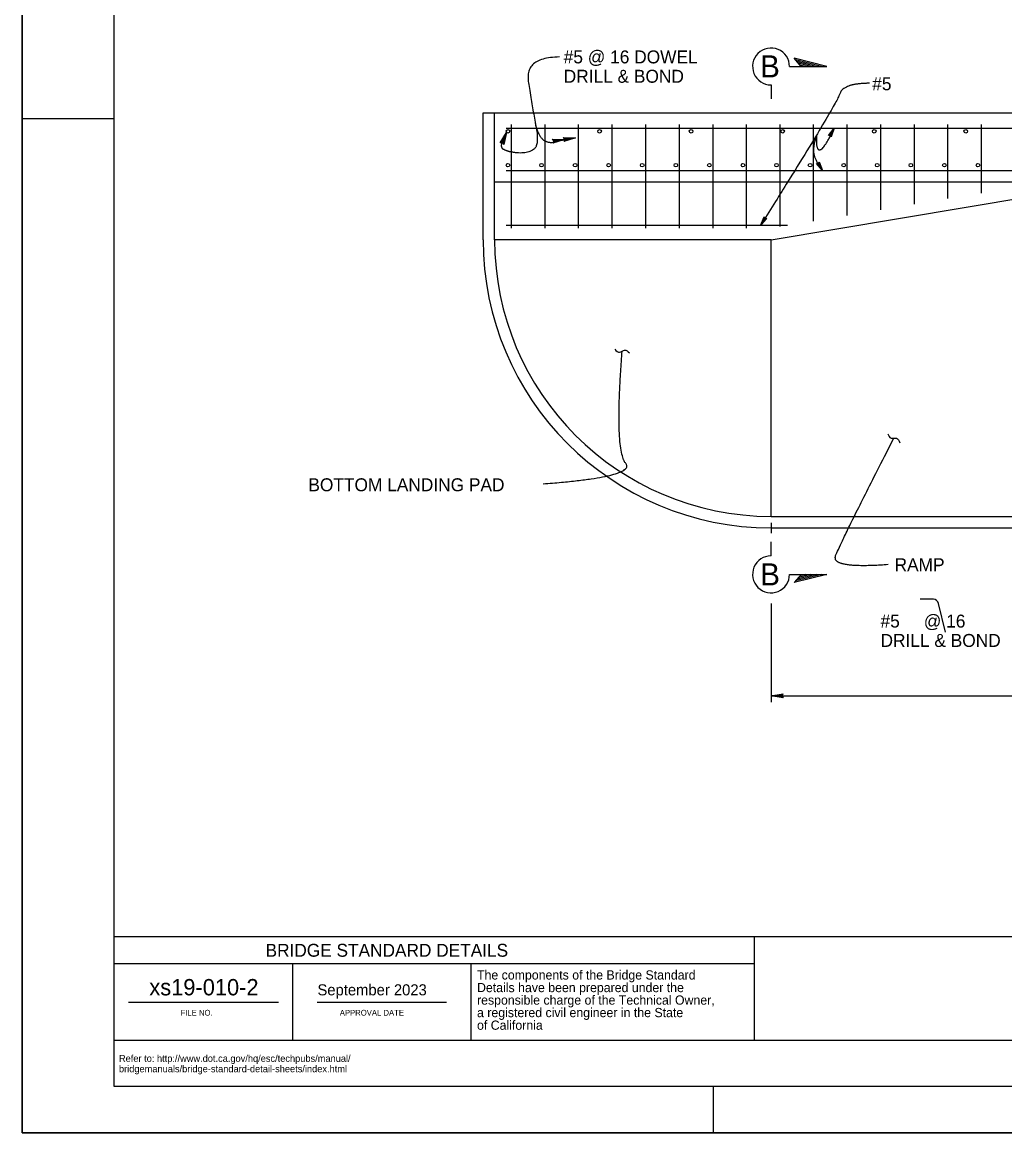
# Model space of a CAD drawing. Extents: x 0 to 2.83, y 0 to 1.83.
# Drawn here: x 0 to 0.889, y 0 to 1.004 of the extents above; entities that cross this region are included whole.
import ezdxf

# ---------------------------------------------------------------- set-up
doc = ezdxf.new("R2010")
doc.units = 0
for name, color, linetype in [('str_Border-Plot-Shape-A', 7, 'Continuous'), ('str_Border-Text-A', 7, 'Continuous'), ('str_Border-Title-Block-A', 7, 'Continuous'), ('str_Concrete-A', 7, 'Continuous'), ('str_Dimensions-A', 7, 'Continuous'), ('str_Reinforcement-B', 7, 'Continuous'), ('str_Text-A', 7, 'Continuous')]:
    doc.layers.add(name, color=color, linetype=linetype)

msp = doc.modelspace()

# ---------------------------------------------------------------- linework, layer by layer
at = {"layer": 'str_Border-Plot-Shape-A'}
msp.add_lwpolyline([(0, 0), (2.8333, 0), (2.8333, 1.8333), (0, 1.8333)], close=True, dxfattribs=at)
at = {"layer": 'str_Border-Title-Block-A'}
for p, q in [((0, 0), (0, 1.8333)), ((0.0833, 0.0417), (0.0833, 1.7917)), ((0, 0.9167), (0.0833, 0.9167)), ((2.7917, 0.1771), (0.0833, 0.1771)), ((0.6618, 0.1771), (0.6618, 0.0833)), ((0.6618, 0.1527), (0.0833, 0.1527)), ((0.2446, 0.0833), (0.2446, 0.1527)), ((0.4058, 0.1527), (0.4058, 0.0833)), ((0.0962, 0.118), (0.2317, 0.118)), ((0.2666, 0.118), (0.3838, 0.118)), ((2.7917, 0.0833), (0.0833, 0.0833)), ((2.7917, 0.0417), (0.0833, 0.0417)), ((0.625, 0.0417), (0.625, 0)), ((2.8333, 0), (0, 0))]:
    msp.add_line(p, q, dxfattribs=at)
at = {"layer": 'str_Concrete-A'}
for p, q in [((0.4168, 0.9217), (1.3647, 0.9217)), ((0.4168, 0.8071), (0.4168, 0.9217)), ((0.4272, 0.8071), (0.4272, 0.9217)), ((1.3647, 0.8592), (0.4272, 0.8592)), ((0.6772, 0.8071), (0.9897, 0.8592)), ((0.6772, 0.8071), (0.4272, 0.8071)), ((0.6772, 0.5571), (0.6772, 0.8071)), ((0.6772, 0.5571), (1.3647, 0.5571)), ((0.6772, 0.5467), (1.3647, 0.5467))]:
    msp.add_line(p, q, dxfattribs=at)
for radius in [0.2604, 0.25]:
    msp.add_arc((0.6772, 0.8071), radius, 180, 270, dxfattribs=at)
at = {"layer": 'str_Dimensions-A'}
for p, q in [((0.6772, 0.5513), (0.6772, 0.5418)), ((0.6772, 0.4782), (0.6772, 0.3891)), ((0.6772, 0.3949), (0.6882, 0.3967)), ((0.6772, 0.3949), (0.6879, 0.3963)), ((0.6876, 0.3958), (0.6772, 0.3949)), ((0.6874, 0.3954), (0.6772, 0.3949)), ((0.6772, 0.3949), (1.3647, 0.3949)), ((0.6871, 0.3949), (0.6772, 0.3949)), ((0.6882, 0.3931), (0.6772, 0.3949)), ((0.6772, 0.3949), (0.6876, 0.394)), ((0.6879, 0.3935), (0.6772, 0.3949)), ((0.6772, 0.3949), (0.6874, 0.3945)), ((0.6871, 0.3949), (0.6876, 0.3958)), ((0.6876, 0.394), (0.6871, 0.3949)), ((0.6876, 0.3958), (0.6882, 0.3967)), ((0.6876, 0.394), (0.6882, 0.3931))]:
    msp.add_line(p, q, dxfattribs=at)
at = {"layer": 'str_Reinforcement-B'}
for p, q in [((0.4376, 0.908), (1.3543, 0.908)), ((0.4422, 0.9113), (0.4422, 0.8175)), ((0.4726, 0.9113), (0.4726, 0.8175)), ((0.5029, 0.9113), (0.5029, 0.8175)), ((0.5333, 0.9113), (0.5333, 0.8175)), ((0.5636, 0.9113), (0.5636, 0.8175)), ((0.594, 0.9113), (0.594, 0.8175)), ((0.6244, 0.9113), (0.6244, 0.8175)), ((0.6547, 0.9113), (0.6547, 0.8175)), ((0.6851, 0.9113), (0.6851, 0.819)), ((0.7154, 0.9113), (0.7154, 0.824)), ((0.7458, 0.9113), (0.7458, 0.8291)), ((0.7762, 0.9113), (0.7762, 0.8342)), ((0.8065, 0.9113), (0.8065, 0.8392)), ((0.8369, 0.9113), (0.8369, 0.8443)), ((0.8672, 0.9113), (0.8672, 0.8493)), ((0.4376, 0.8696), (1.3543, 0.8696)), ((0.692, 0.8201), (0.4376, 0.8201))]:
    msp.add_line(p, q, dxfattribs=at)
for centre in [(0.4393, 0.9051), (0.5221, 0.9051), (0.6049, 0.9051), (0.6877, 0.9051), (0.7705, 0.9051), (0.8533, 0.9051), (0.4393, 0.8745), (0.4696, 0.8745), (0.5, 0.8745), (0.5303, 0.8745), (0.5607, 0.8745), (0.5911, 0.8745), (0.6214, 0.8745), (0.6518, 0.8745), (0.6821, 0.8745), (0.7125, 0.8745), (0.7429, 0.8745), (0.7732, 0.8745), (0.8036, 0.8745), (0.8339, 0.8745), (0.8643, 0.8745)]:
    msp.add_circle(centre, 0.00163, dxfattribs=at)
at = {"layer": 'str_Text-A'}
for p, q in [((0.6939, 0.9637), (0.7276, 0.9637)), ((0.7276, 0.9637), (0.6982, 0.9712)), ((0.7043, 0.9637), (0.6982, 0.9712)), ((0.7228, 0.9637), (0.6994, 0.9697)), ((0.718, 0.9637), (0.7007, 0.9681)), ((0.7131, 0.9637), (0.702, 0.9666)), ((0.7083, 0.9637), (0.7032, 0.965)), ((0.6772, 0.9471), (0.6772, 0.9344)), ((0.4322, 0.8946), (0.4381, 0.9039)), ((0.4327, 0.8946), (0.4381, 0.9039)), ((0.4381, 0.9039), (0.4333, 0.8947)), ((0.4381, 0.9039), (0.4338, 0.8948)), ((0.4343, 0.8949), (0.4381, 0.9039)), ((0.4346, 0.8945), (0.4381, 0.9039)), ((0.435, 0.894), (0.4381, 0.9039)), ((0.4381, 0.9039), (0.4353, 0.8936)), ((0.4381, 0.9039), (0.4356, 0.8932)), ((0.7292, 0.9014), (0.7342, 0.908)), ((0.7296, 0.9014), (0.7342, 0.908)), ((0.7342, 0.908), (0.73, 0.9014)), ((0.7342, 0.908), (0.7304, 0.9015)), ((0.7308, 0.9015), (0.7342, 0.908)), ((0.731, 0.9012), (0.7342, 0.908)), ((0.7313, 0.9008), (0.7342, 0.908)), ((0.7342, 0.908), (0.7315, 0.9005)), ((0.7342, 0.908), (0.7317, 0.9001)), ((0.4333, 0.8947), (0.4322, 0.8946)), ((0.4333, 0.8947), (0.4343, 0.8949)), ((0.4343, 0.8949), (0.435, 0.894)), ((0.435, 0.894), (0.4356, 0.8932)), ((0.4801, 0.8971), (0.4794, 0.8979)), ((0.4794, 0.8979), (0.4905, 0.8978)), ((0.4797, 0.8975), (0.4905, 0.8978)), ((0.4905, 0.8978), (0.4799, 0.8943)), ((0.4804, 0.8953), (0.4799, 0.8943)), ((0.4905, 0.8978), (0.4801, 0.8971)), ((0.4801, 0.8971), (0.4808, 0.8963)), ((0.4905, 0.8978), (0.4802, 0.8948)), ((0.4804, 0.8953), (0.4905, 0.8978)), ((0.4905, 0.8978), (0.4804, 0.8967)), ((0.4808, 0.8963), (0.4804, 0.8953)), ((0.4806, 0.8958), (0.4905, 0.8978)), ((0.4808, 0.8963), (0.4905, 0.8978)), ((0.49, 0.8986), (0.4893, 0.8994)), ((0.4893, 0.8994), (0.5004, 0.8993)), ((0.4896, 0.899), (0.5004, 0.8993)), ((0.5004, 0.8993), (0.4898, 0.8958)), ((0.4903, 0.8968), (0.4898, 0.8958)), ((0.5004, 0.8993), (0.49, 0.8986)), ((0.49, 0.8986), (0.4907, 0.8978)), ((0.5004, 0.8993), (0.4901, 0.8963)), ((0.4903, 0.8968), (0.5004, 0.8993)), ((0.5004, 0.8993), (0.4903, 0.8982)), ((0.4907, 0.8978), (0.4903, 0.8968)), ((0.4905, 0.8973), (0.5004, 0.8993)), ((0.4907, 0.8978), (0.5004, 0.8993)), ((0.73, 0.9014), (0.7292, 0.9014)), ((0.73, 0.9014), (0.7308, 0.9015)), ((0.7308, 0.9015), (0.7313, 0.9008)), ((0.7313, 0.9008), (0.7317, 0.9001)), ((0.7191, 0.876), (0.7183, 0.876)), ((0.7236, 0.8696), (0.7183, 0.876)), ((0.7236, 0.8696), (0.7187, 0.876)), ((0.7191, 0.876), (0.7236, 0.8696)), ((0.7199, 0.876), (0.7191, 0.876)), ((0.7195, 0.876), (0.7236, 0.8696)), ((0.7203, 0.8767), (0.7199, 0.876)), ((0.7199, 0.876), (0.7236, 0.8696)), ((0.7236, 0.8696), (0.7201, 0.8763)), ((0.7203, 0.8767), (0.7206, 0.8774)), ((0.7236, 0.8696), (0.7203, 0.8767)), ((0.7204, 0.8771), (0.7236, 0.8696)), ((0.7206, 0.8774), (0.7236, 0.8696)), ((0.6677, 0.8201), (0.671, 0.8278)), ((0.6677, 0.8201), (0.6711, 0.8274)), ((0.6713, 0.8271), (0.6677, 0.8201)), ((0.6715, 0.8267), (0.6677, 0.8201)), ((0.6717, 0.8264), (0.6677, 0.8201)), ((0.6733, 0.8263), (0.6677, 0.8201)), ((0.6677, 0.8201), (0.6725, 0.8263)), ((0.6729, 0.8263), (0.6677, 0.8201)), ((0.6677, 0.8201), (0.6721, 0.8263)), ((0.6713, 0.8271), (0.671, 0.8278)), ((0.6717, 0.8264), (0.6713, 0.8271)), ((0.6725, 0.8263), (0.6717, 0.8264)), ((0.6725, 0.8263), (0.6733, 0.8263)), ((0.6772, 0.5213), (0.6772, 0.534)), ((0.6939, 0.5047), (0.7276, 0.5047)), ((0.7276, 0.5047), (0.6982, 0.4972)), ((0.7043, 0.5047), (0.6982, 0.4972)), ((0.7228, 0.5047), (0.6994, 0.4987)), ((0.718, 0.5047), (0.7007, 0.5003)), ((0.7131, 0.5047), (0.702, 0.5018)), ((0.7083, 0.5047), (0.7032, 0.5034)), ((0.824, 0.4822), (0.8121, 0.4824)), ((0.8351, 0.4525), (0.8286, 0.4785))]:
    msp.add_line(p, q, dxfattribs=at)
for centre, radius, start, end in [((0.6772, 0.9637), 0.0167, 0, 270.0005), ((0.6772, 0.5047), 0.0167, 89.9995, 360), ((0.8239, 0.4773), 0.00488, 13.9692, 88.8537)]:
    msp.add_arc(centre, radius, start, end, dxfattribs=at)
for points, degree in [([(0.4858, 0.9723), (0.4546, 0.9718), (0.4607, 0.9295), (0.4681, 0.8921), (0.4564, 0.8849), (0.4394, 0.8863), (0.4308, 0.8914), (0.4381, 0.9039)], 2), ([(0.7663, 0.9485), (0.7423, 0.9485), (0.7363, 0.9292), (0.6677, 0.8201)], 2), ([(0.4638, 0.9129), (0.4664, 0.901), (0.4763, 0.8937), (0.4905, 0.898), (0.5004, 0.8993)], 2), ([(0.7185, 0.9019), (0.7173, 0.8876), (0.7256, 0.8892), (0.7342, 0.908)], 2), ([(0.7185, 0.9019), (0.7143, 0.8902), (0.7179, 0.8773), (0.7236, 0.8696)], 2), ([(0.4711, 0.5865), (0.5558, 0.5929), (0.5357, 0.6171), (0.5425, 0.7065)], 2), ([(0.5359, 0.7081), (0.5373, 0.7065), (0.5401, 0.7042), (0.5449, 0.7087), (0.5477, 0.7064), (0.5491, 0.7048)], 3), ([(0.7832, 0.5135), (0.7313, 0.5096), (0.7397, 0.5328), (0.7882, 0.6278)], 2), ([(0.7827, 0.6318), (0.7834, 0.6298), (0.7851, 0.6266), (0.7913, 0.6289), (0.793, 0.6257), (0.7936, 0.6237)], 3)]:
    msp.add_open_spline(points, degree=degree, dxfattribs=at)

# ---------------------------------------------------------------- texts
at = {"layer": 'str_Border-Text-A'}
for s, height, p in [('xs19-010-2', 0.01476, (0.115, 0.1242)), ('September 2023', 0.01, (0.267, 0.1242))]:
    msp.add_text(s, height=height, dxfattribs=at).set_placement(p)
at = {"layer": 'str_Border-Title-Block-A'}
for s, height, p in [('BRIDGE STANDARD DETAILS', 0.011667, (0.2201, 0.1591)), ('The components of the Bridge Standard', 0.008333, (0.4113, 0.1385)), ('Details have been prepared under the', 0.008333, (0.4113, 0.1271)), ('responsible charge of the Technical Owner,', 0.008333, (0.4113, 0.1158)), ('FILE NO.', 0.00521, (0.1432, 0.1059)), ('APPROVAL DATE', 0.005208, (0.2872, 0.1059)), ('a registered civil engineer in the State', 0.008333, (0.4113, 0.1045)), ('of California', 0.008333, (0.4113, 0.0931)), ('Refer to: http://www.dot.ca.gov/hq/esc/techpubs/manual/', 0.006249, (0.0875, 0.0641)), ('bridgemanuals/bridge-standard-detail-sheets/index.html', 0.006249, (0.0875, 0.0547))]:
    msp.add_text(s, height=height, dxfattribs=at).set_placement(p)
at = {"layer": 'str_Text-A'}
for s, height, p in [('#5 @ 16 DOWEL', 0.0117, (0.4897, 0.9665)), ('B', 0.02, (0.6673, 0.9538)), ('DRILL & BOND', 0.0117, (0.4897, 0.949)), ('#5', 0.0117, (0.7687, 0.9422)), ('BOTTOM LANDING PAD', 0.0117, (0.2588, 0.5798)), ('B', 0.02, (0.6674, 0.4947)), ('RAMP', 0.0117, (0.7889, 0.5075)), ('#5     @ 16', 0.0117, (0.7762, 0.4566)), ('DRILL & BOND', 0.0117, (0.7762, 0.4391))]:
    msp.add_text(s, height=height, dxfattribs=at).set_placement(p)

doc.saveas('drawing.dxf')
